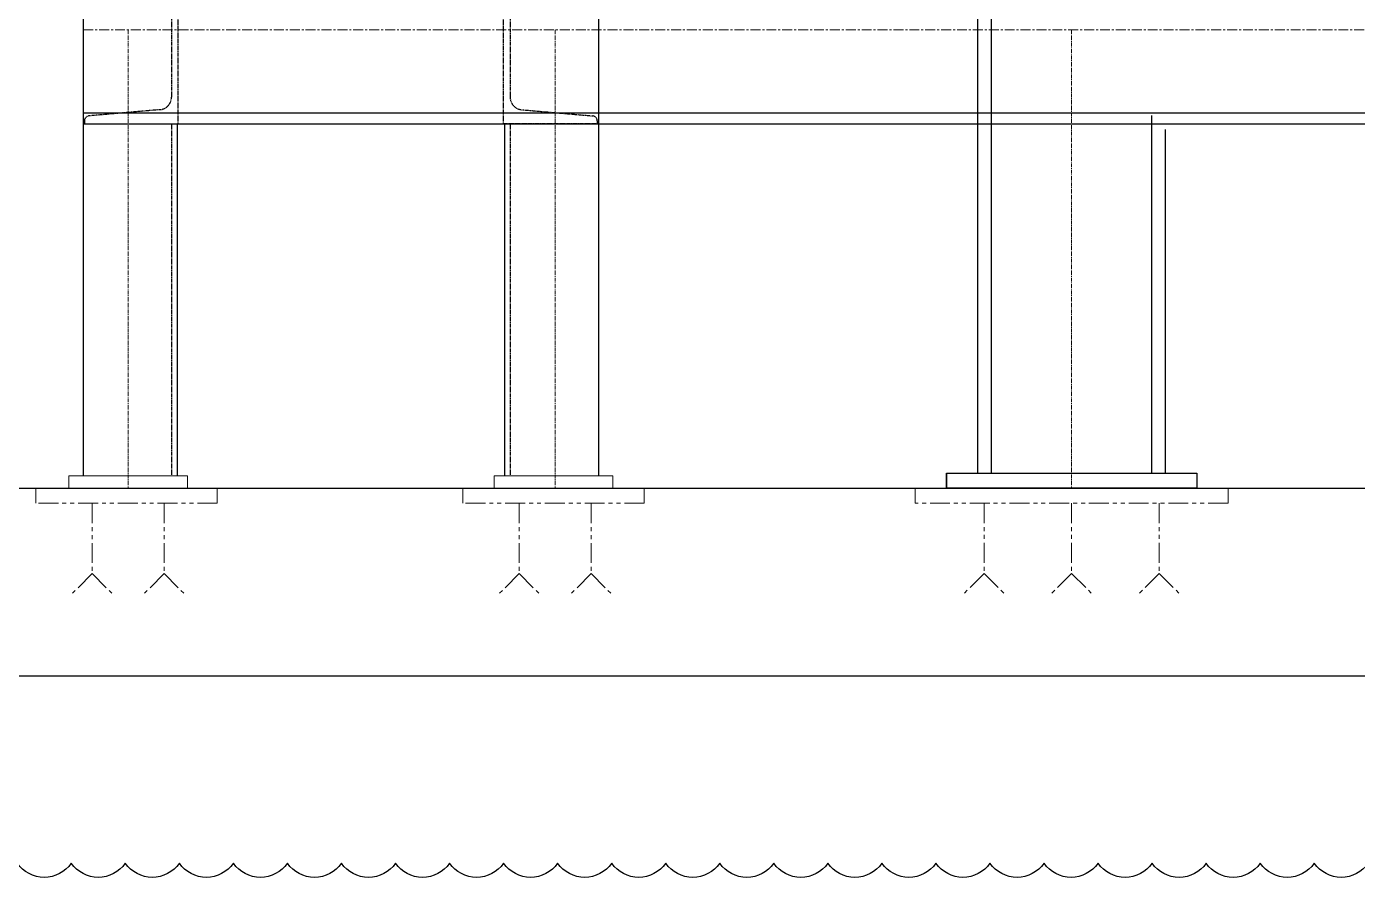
# Model space of a CAD drawing. Header units: millimetres. Extents: x -243837 to -5443, y 40 to 285140.
# Drawn here: x -84981 to -80726, y 70857 to 73579 of the extents above; entities that cross this region are included whole.
import ezdxf

# ---------------------------------------------------------------- set-up
doc = ezdxf.new("R2010")
doc.units = ezdxf.units.MM
for name, pattern in [('CENTER', [50.8, 31.75, -6.35, 6.35, -6.35]), ('HIDDEN', [0.375, 0.25, -0.125]), ('PHANTOM', [63.5, 31.75, -6.35, 6.35, -6.35, 6.35, -6.35])]:
    doc.linetypes.add(name, pattern=pattern)
for name, color, linetype, lineweight in [('CEN', 1, 'CENTER', 9), ('PHANTAM', 21, 'PHANTOM', 0), ('R-OBJECT', 2, 'Continuous', 20)]:
    doc.layers.add(name, color=color, linetype=linetype, lineweight=lineweight)
doc.layers.add('HD', color=3, linetype='HIDDEN')
doc.layers.add('object', color=4, linetype='Continuous')

msp = doc.modelspace()

# ---------------------------------------------------------------- linework, layer by layer
for p, q in [((-84800.41, 73868.07, 1456.75), (-84800.41, 72142.01, 1456.75)), ((-83153.01, 73868.07, 1456.75), (-83153.01, 72142.01, 1456.75)), ((-84800.41, 73303.04, 1891.58), (-78140.16, 73303.04, 1891.58)), ((-84800.41, 73268.07, 1891.58), (-78140.16, 73268.07, 1891.58)), ((-84500.41, 73268.07, 1456.75), (-84500.41, 72142.01, 1456.75)), ((-83453.01, 73268.07, 1456.75), (-83453.01, 72142.01, 1456.75))]:
    msp.add_line(p, q)
at = {"ltscale": 50}
for p, q in [((-81940.06, 72150, 1346.07), (-81940.06, 73850.02, 1346.07)), ((-81896.06, 72150, 1346.07), (-81896.06, 73806.02, 1346.07)), ((-81384.06, 72150, 1346.07), (-81384.06, 73294.02, 1346.07)), ((-81340.06, 72150, 1346.07), (-81340.06, 73250.02, 1346.07)), ((-82040.06, 72150, 1346.07), (-82040.06, 72102.01, 1346.07)), ((-81240.06, 72150, 1346.07), (-81240.06, 72102.01, 1346.07))]:
    msp.add_line(p, q, dxfattribs=at)
at = {"ltscale": 50, "elevation": 1346.07}
msp.add_lwpolyline([(-82040.06, 72150), (-81240.06, 72150), (-81240.06, 72102.01), (-82040.06, 72102.01)], close=True, dxfattribs=at)
at = {"layer": 'CEN'}
msp.add_line((-84800.41, 73568.07, 1891.58), (-78140.16, 73568.07, 1891.58), dxfattribs=at)
at = {"layer": 'CEN', "ltscale": 0.4}
for p, q in [((-84656.87, 73568.07, 1456.75), (-84656.87, 72101.7, 1456.75)), ((-83291.42, 73568.07, 1426.47), (-83291.42, 72101.7, 1426.47)), ((-81640.06, 73568.07, 1346.07), (-81640.06, 72101.7, 1346.07))]:
    msp.add_line(p, q, dxfattribs=at)
at = {"layer": 'HD', "ltscale": 12}
for p, q in [((-84518.31, 73268.07, 1835.11), (-84518.31, 72142.01, 1456.75)), ((-83435.11, 73268.07, 1835.11), (-83435.11, 72142.01, 1456.75))]:
    msp.add_line(p, q, dxfattribs=at)
at = {"layer": 'HD', "ltscale": 12, "elevation": 1891.58}
for points in [[(-84796.71, 73858.98, 0.3888787), (-84782.11, 73843.04), (-84554.83, 73823.16, -0.3888787), (-84518.31, 73783.31), (-84518.31, 73352.83, -0.3888787), (-84554.83, 73312.98), (-84782.11, 73293.1, 0.3888787), (-84796.71, 73277.16), (-84796.71, 73268.07), (-84496.71, 73268.07), (-84496.71, 73868.07), (-84796.71, 73868.07)], [(-83156.71, 73858.98, -0.3888787), (-83171.32, 73843.04), (-83398.6, 73823.16, 0.3888787), (-83435.11, 73783.31), (-83435.11, 73352.83, 0.3888787), (-83398.6, 73312.98), (-83171.32, 73293.1, -0.3888787), (-83156.71, 73277.16), (-83156.71, 73268.07), (-83456.71, 73268.07), (-83456.71, 73868.07), (-83156.71, 73868.07)]]:
    msp.add_lwpolyline(points, format="xyb", close=True, dxfattribs=at)
at = {"layer": 'object', "color": 6}
for p, q in [((-93549.28, 72102.01, 1453.27), (-77641.12, 72102.01, 1453.27)), ((-93549.28, 71502.01, 1453.27), (-77641.12, 71502.01, 1453.27))]:
    msp.add_line(p, q, dxfattribs=at)
at = {"layer": 'object', "color": 6, "elevation": 775.75}
msp.add_lwpolyline([(-80691.48, 70901.93, -0.5205671), (-80864.28, 70901.93, -0.5205671), (-81037.08, 70901.93, -0.5205671), (-81209.88, 70901.93, -0.5205671), (-81382.68, 70901.93, -0.5205671), (-81555.48, 70901.93, -0.5205671), (-81728.28, 70901.93, -0.5205671), (-81901.08, 70901.93, -0.5205671), (-82073.88, 70901.93, -0.5205671), (-82246.68, 70901.93, -0.5205671), (-82419.48, 70901.93, -0.5205671), (-82592.28, 70901.93, -0.5205671), (-82765.08, 70901.93, -0.5205671), (-82937.88, 70901.93, -0.5205671), (-83110.68, 70901.93, -0.5205671), (-83283.48, 70901.93, -0.5205671), (-83456.28, 70901.93, -0.5205671), (-83629.08, 70901.93, -0.5205671), (-83801.88, 70901.93, -0.5205671), (-83974.68, 70901.93, -0.5205671), (-84147.48, 70901.93, -0.5205671), (-84320.28, 70901.93, -0.5205671), (-84493.08, 70901.93, -0.5205671), (-84665.88, 70901.93, -0.5205671), (-84838.68, 70901.93, -0.5205671), (-85011.48, 70901.93, -0.5205671)], format="xyb", dxfattribs=at)
at = {"layer": 'PHANTAM', "ltscale": 2}
for p, q in [((-84771.87, 72053.38, 1456.75), (-84771.87, 71828.74, 1456.75)), ((-84541.87, 72053.38, 1456.75), (-84541.87, 71828.74, 1456.75)), ((-83406.42, 72053.38, 1426.47), (-83406.42, 71828.74, 1426.47)), ((-83176.42, 72053.38, 1426.47), (-83176.42, 71828.74, 1426.47)), ((-81920.06, 72054.03, 1346.07), (-81920.06, 71829.39, 1346.07)), ((-81640.06, 72054.03, 1346.07), (-81640.06, 71829.39, 1346.07)), ((-81360.06, 72054.03, 1346.07), (-81360.06, 71829.39, 1346.07)), ((-84771.87, 71828.74, 1456.75), (-84837.87, 71762.74, 1456.75)), ((-84771.87, 71828.74, 1456.75), (-84705.88, 71762.74, 1456.75)), ((-84541.87, 71828.74, 1456.75), (-84607.87, 71762.74, 1456.75)), ((-84541.87, 71828.74, 1456.75), (-84475.88, 71762.74, 1456.75)), ((-83406.42, 71828.74, 1426.47), (-83472.42, 71762.74, 1426.47)), ((-83406.42, 71828.74, 1426.47), (-83340.43, 71762.74, 1426.47)), ((-83176.42, 71828.74, 1426.47), (-83242.42, 71762.74, 1426.47)), ((-83176.42, 71828.74, 1426.47), (-83110.43, 71762.74, 1426.47)), ((-81920.06, 71829.39, 1346.07), (-81986.06, 71763.4, 1346.07)), ((-81920.06, 71829.39, 1346.07), (-81854.07, 71763.4, 1346.07)), ((-81640.06, 71829.39, 1346.07), (-81706.06, 71763.4, 1346.07)), ((-81640.06, 71829.39, 1346.07), (-81574.07, 71763.4, 1346.07)), ((-81360.06, 71829.39, 1346.07), (-81426.06, 71763.4, 1346.07)), ((-81360.06, 71829.39, 1346.07), (-81294.07, 71763.4, 1346.07))]:
    msp.add_line(p, q, dxfattribs=at)
for points, elevation in [([(-84952, 72101.99), (-84372, 72102.13), (-84372, 72054.15), (-84952, 72054.01)], 1483.55), ([(-83586.55, 72101.99), (-83006.55, 72102.13), (-83006.55, 72054.15), (-83586.55, 72054.01)], 1453.27), ([(-82140.06, 72102.01), (-81140.06, 72102.01), (-81140.06, 72054.03), (-82140.06, 72054.03)], 1346.07)]:
    msp.add_lwpolyline(points, close=True, dxfattribs=dict(at, elevation=elevation))
at = {"layer": 'R-OBJECT', "elevation": 1456.75}
for points in [[(-84846.87, 72142.01), (-84846.87, 72102.01), (-84466.87, 72102.01), (-84466.87, 72142.01)], [(-83106.55, 72142.01), (-83106.55, 72102.01), (-83486.55, 72102.01), (-83486.55, 72142.01)]]:
    msp.add_lwpolyline(points, close=True, dxfattribs=at)

doc.saveas('drawing.dxf')
